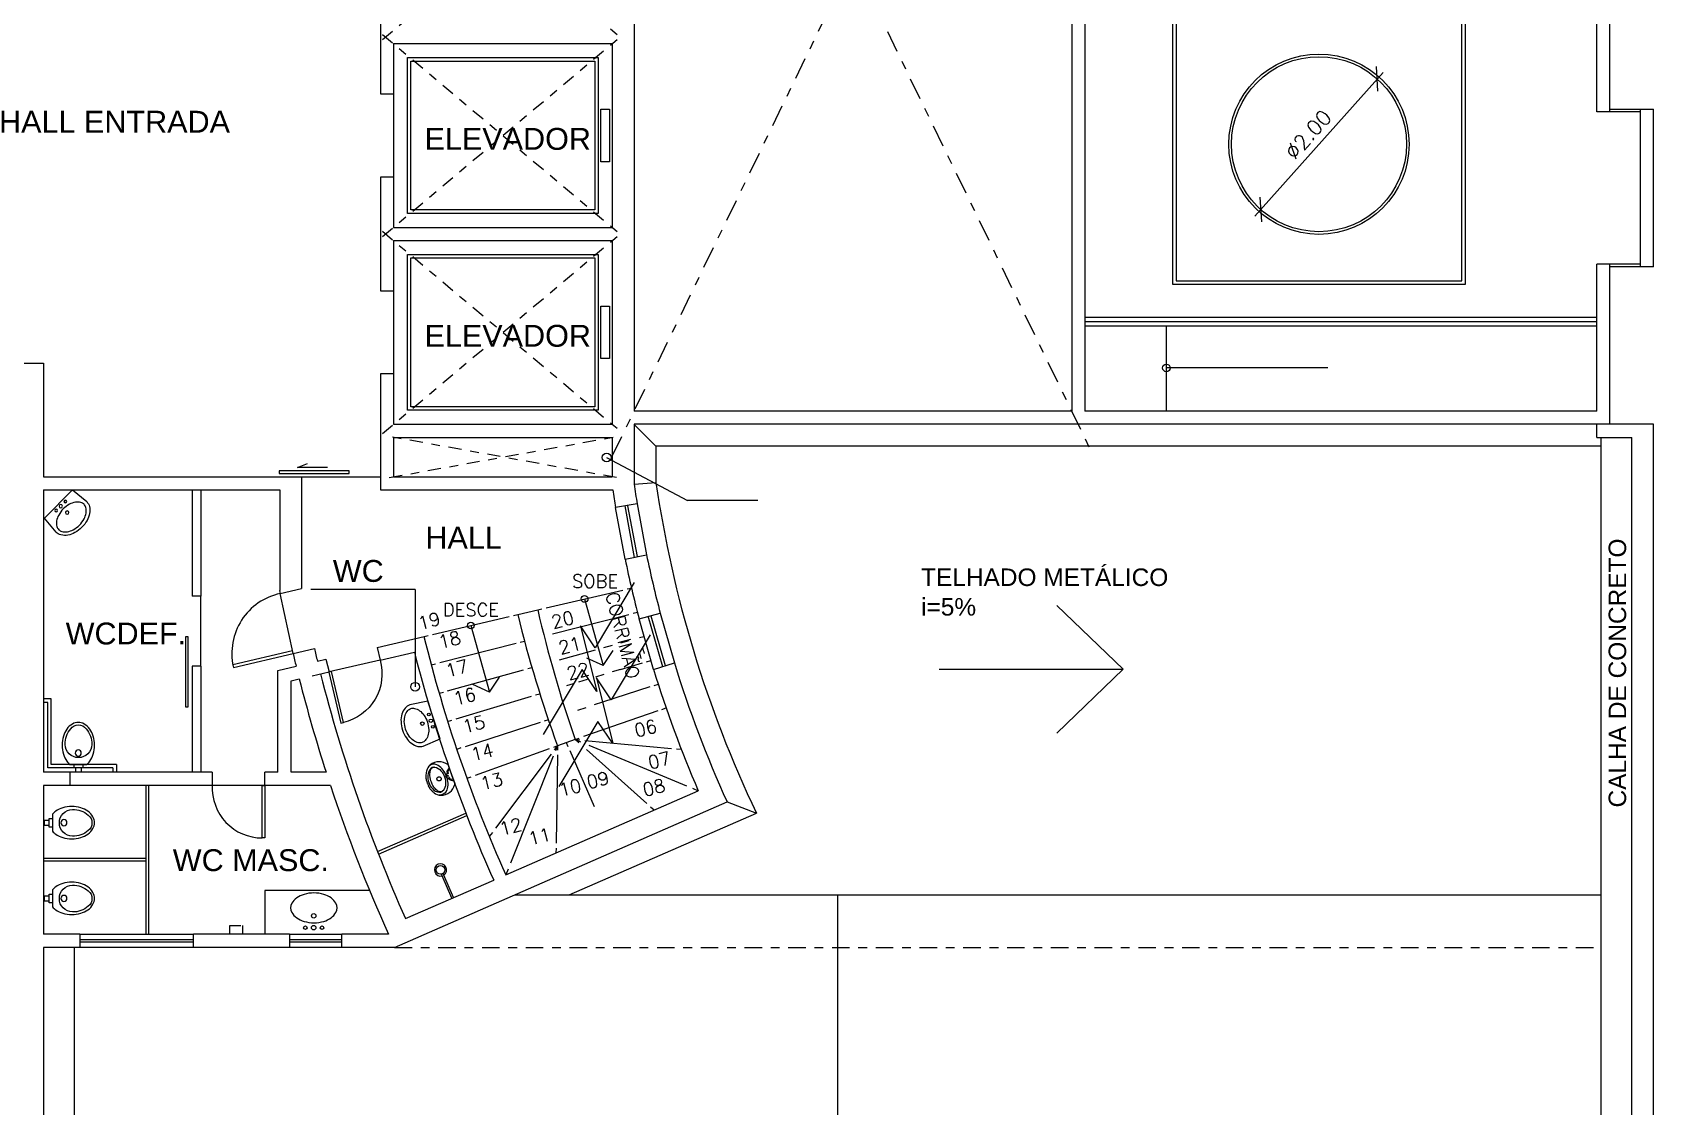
# Model space of a CAD drawing. Header units: millimetres. Extents: x -8 to 5830, y -596 to 3598.
# Drawn here: x 1715.56 to 1734.08, y 2500.48 to 2512.75 of the extents above; entities that cross this region are included whole.
import ezdxf

# ---------------------------------------------------------------- set-up
doc = ezdxf.new("R2010")
doc.units = ezdxf.units.MM
for name, pattern in [('CONTINU', [0]), ('DASHDOT', [1, 0.5, -0.25, 0, -0.25]), ('HIDDEN', [9.525, 6.35, -3.175])]:
    doc.linetypes.add(name, pattern=pattern)
doc.layers.get('0').update_dxf_attribs({"color": 9})
doc.styles.add('80X50', font='romans.shx')
doc.styles.add('ROMANS', font='romans')
doc.styles.get("Standard").update_dxf_attribs({"font": 'arial.ttf'})
doc.dimstyles.new('Fares Eng - 50', dxfattribs={"dimscale": 2, "dimtxt": 0.085, "dimasz": 0.1, "dimexe": 0.05, "dimexo": 0.05, "dimgap": 0.04, "dimtad": 1, "dimzin": 4, "dimdsep": 46, "dimtxsty": 'ROMANS', "dimblk1": 'OBLIQUE', "dimblk2": 'OBLIQUE', "dimsah": 1, "dimcen": 0.05, "dimdle": 0.05, "dimclrd": 8, "dimclre": 8, "dimclrt": 8, "dimaunit": 1, "dimadec": 0, "dimazin": 0, "dimtfac": 1, "dimtix": 1, "dimtmove": 2, "dimatfit": 0, "dimldrblk": 'OPEN90', "dimfxl": 1, "dimtolj": 1, "dimtzin": 0, "dimarcsym": 0})

# ---------------------------------------------------------------- blocks, each defined once
blk = doc.blocks.new('P60')
at = {"color": 252}
blk.add_lwpolyline([(-0.6, 0.06), (0, 0.06), (0, 0.03), (-0.6, 0.03)], close=True, dxfattribs=at)
at = {"color": 8}
blk.add_arc((-0.029, 0.06), 0.571, 87.1025, 180, dxfattribs=at)
blk = doc.blocks.new('Cuba-emp')
blk.add_lwpolyline([(0.21, 0.248), (0, 0.227), (0, -0.227), (0.21, -0.248, 0.137816), (0.271, -0.231, 0.107041), (0.329, -0.176, 0.080751), (0.364, -0.099, 0.068643), (0.378, -0.001, 0.068643), (0.364, 0.098, 0.080751), (0.329, 0.174, 0.107041), (0.271, 0.23, 0.115752), (0.21, 0.248)], format="xyb")
blk.add_lwpolyline([(0.21, 0.205, -0.131827), (0.25, 0.194, -0.106633), (0.297, 0.151, -0.083482), (0.328, 0.087, -0.072232), (0.341, 0, -0.072232), (0.328, -0.087, -0.083482), (0.297, -0.151, -0.106633), (0.25, -0.194, -0.131827), (0.21, -0.205, -0.131827), (0.17, -0.194, -0.106633), (0.123, -0.151, -0.083482), (0.092, -0.087, -0.072232), (0.079, 0, -0.072232), (0.092, 0.087, -0.083482), (0.123, 0.151, -0.106633), (0.17, 0.194, -0.131827)], format="xyb", close=True)
for centre, radius in [((0.037, -0.002), 0.0193), ((0.037, -0.002), 0.0193), ((0.036, 0.071), 0.0155), ((0.14, -0.001), 0.0198), ((0.036, -0.076), 0.0155)]:
    blk.add_circle(centre, radius)
blk = doc.blocks.new('MIC')
for p, q in [((0, 0), (0, 0.111)), ((0.294, 0.002), (0.294, 0)), ((0, -0.112), (0, 0)), ((0.294, 0), (0.294, -0.002))]:
    blk.add_line(p, q)
for points in [[(0, 0.053, -0.473116), (0.005, 0.056), (0.025, 0.051, -0.362542), (0.031, 0.043), (0.033, 0.028, 0.564769), (0.039, 0.023)], [(0.002, 0.08), (0.034, 0.057, -0.1805), (0.041, 0.045), (0.043, 0.032, 0.35029), (0.049, 0.026, -0.252034), (0.063, 0.019)], [(0.064, 0.016, -0.100603), (0.082, 0.1, -0.114611), (0.123, 0.161, -0.309836), (0.21, 0.175, -0.309836)], [(0.161, -0.146), (0.165, -0.147, 0.189039), (0.197, -0.145, 0.189014), (0.26, -0.08, 0.116802), (0.275, 0, 0.116802), (0.26, 0.08, 0.189014), (0.197, 0.145, 0.189039), (0.165, 0.147), (0.161, 0.146)], [(0, -0.053, 0.473116), (0.005, -0.056), (0.025, -0.052, 0.362542), (0.031, -0.043), (0.033, -0.029, -0.564769), (0.039, -0.023)], [(0.002, -0.081), (0.034, -0.057, 0.1805), (0.041, -0.046), (0.043, -0.032, -0.35029), (0.049, -0.026, 0.252034), (0.063, -0.02)], [(0.064, -0.016, 0.100603), (0.082, -0.1, 0.114611), (0.123, -0.161, 0.309836), (0.21, -0.175, 0.309836)]]:
    blk.add_lwpolyline(points, format="xyb")
blk.add_lwpolyline([(0.247, 0), (0.247, -0.008, -0.102017), (0.231, -0.09, -0.100634), (0.2, -0.137, -0.31043), (0.159, -0.144, -0.029837), (0.153, -0.143, -0.193887), (0.101, -0.08, -0.096635), (0.085, 0, -0.096635), (0.101, 0.08, -0.193887), (0.153, 0.142, -0.029837), (0.159, 0.144, -0.31043), (0.2, 0.137, -0.100634), (0.231, 0.09, -0.102017), (0.247, 0.008)], format="xyb", close=True)
blk.add_circle((0.046, 0), 0.0075)
at = {"linetype": 'DASHDOT'}
blk.add_circle((0.152, 0), 0.024, dxfattribs=at)
for centre, radius, start, end in [((0.138, 0.032), 0.161, 69.9635, 146.7254), ((0.014, 0.111), 0.0142, 142.0649, 179.055), ((0.046, 0), 0.024, 251.9674, 108.0326), ((0.139, 0.048), 0.146, 35.2589, 68.1534), ((0.035, -0.011), 0.264, 26.2626, 32.6613), ((-0.029, -0.043), 0.336, 21.0674, 26.2626), ((0.16, 0.03), 0.134, 1.8451, 21.0674), ((-0.722, 0.002), 1.016, 360, 1.8451), ((0.014, -0.111), 0.0142, 180.945, 217.9351), ((0.138, -0.032), 0.161, 213.2746, 290.0365), ((0.139, -0.048), 0.146, 291.8466, 324.7411), ((0.035, 0.011), 0.264, 327.3387, 333.7374), ((-0.029, 0.043), 0.336, 333.7374, 338.9326), ((0.16, -0.03), 0.134, 338.9326, 358.1549), ((-0.722, -0.002), 1.016, 358.1549, 360)]:
    blk.add_arc(centre, radius, start, end)
blk = doc.blocks.new('Chuveiro')
at = {"lineweight": -2}
for p, q in [((-0.28, 0), (-0.301, 0)), ((0, 0), (-0.28, 0)), ((-0.28, -0.02), (-0.301, -0.02)), ((0, -0.02), (-0.28, -0.02))]:
    blk.add_line(p, q, dxfattribs=at)
at = {"color": 8, "lineweight": -2}
blk.add_circle((-0.35, -0.01), 0.05, dxfattribs=at)
at = {"lineweight": -2}
blk.add_arc((-0.35, -0.01), 0.07, 8.2132, 351.7868, dxfattribs=at)
blk = doc.blocks.new('Vaso')
for points in [[(0.03, -0.05), (0.03, 0), (-0.03, 0), (-0.03, -0.05)], [(0.05, -0.09), (0.05, -0.05), (-0.05, -0.05), (-0.05, -0.09)]]:
    blk.add_lwpolyline(points)
for points in [[(0.183, -0.31, -0.071776), (0.168, -0.413, -0.083144), (0.129, -0.494, -0.106699), (0.065, -0.552, -0.132564), (-0.002, -0.57, -0.132564), (-0.069, -0.552, -0.106699), (-0.133, -0.494, -0.083144), (-0.172, -0.413, -0.071776), (-0.187, -0.31, -0.071776), (-0.172, -0.207, -0.083144), (-0.133, -0.126, -0.060171), (-0.1, -0.09), (0.096, -0.09, -0.060171), (0.129, -0.126, -0.083144), (0.168, -0.207, -0.071776)], [(-0.088, -0.497, 0.2474), (0, -0.541, 0.2474), (0.088, -0.497, 0.197858), (0.152, -0.318, 0.418329), (0, -0.168, 0.418329), (-0.152, -0.318, 0.197858)]]:
    blk.add_lwpolyline(points, format="xyb", close=True)
blk.add_circle((-0.002, -0.22), 0.0352)
blk = doc.blocks.new('_OBLIQUE')
at = {"color": 0, "linetype": 'ByBlock'}
blk.add_line((-0.5, -0.5), (0.5, 0.5), dxfattribs=at)
blk = doc.blocks.new('*D54')
at = {"color": 8, "linetype": 'CONTINU', "lineweight": -2, "transparency": 16777216}
blk.add_line((1729.527, 2510.651), (1730.992, 2512.293), dxfattribs=at)
at = {"layer": 'DEFPOINTS', "color": 0, "linetype": 'CONTINU', "transparency": 16777216}
for p in [(1730.925, 2512.218), (1729.593, 2510.726)]:
    blk.add_point(p, dxfattribs=at)
at = {"color": 8, "linetype": 'CONTINU', "lineweight": -2, "transparency": 16777216, "xscale": 0.2, "yscale": 0.2, "zscale": 0.2}
for p, rotation in [((1730.925, 2512.218), 48.24910647677747), ((1729.593, 2510.726), 228.2491064767775)]:
    blk.add_blockref('_OBLIQUE', p, dxfattribs=dict(at, rotation=rotation))
at = {"color": 8, "linetype": 'CONTINU', "lineweight": -2, "transparency": 16777216, "insert": (1730.136, 2511.582), "char_height": 0.17, "attachment_point": 5, "rotation": 48.2491, "style": 'ROMANS'}
blk.add_mtext('\\A1;∅2.00', dxfattribs=at)
blk = doc.blocks.new('_Open90')
at = {"color": 0, "linetype": 'ByBlock', "lineweight": -2}
for p, q in [((0, 0), (-1, 0)), ((-0.5, 0.5), (0, 0)), ((0, 0), (-0.5, -0.5))]:
    blk.add_line(p, q, dxfattribs=at)

msp = doc.modelspace()

# ---------------------------------------------------------------- linework, layer by layer
at = {"linetype": 'DASHDOT', "ltscale": 0.5}
for p, q in [((1722.183, 2507.907), (1727.683, 2519.237)), ((1722.183, 2519.237), (1727.684, 2507.905))]:
    msp.add_line(p, q, dxfattribs=at)
for p, q in [((1722.433, 2518.722), (1722.433, 2508.422)), ((1727.583, 2518.722), (1727.583, 2508.422)), ((1733.433, 2511.842), (1733.433, 2513.822)), ((1727.433, 2513.672), (1727.433, 2508.422)), ((1733.583, 2511.842), (1733.583, 2513.672)), ((1719.533, 2513.347), (1719.533, 2512.047)), ((1719.683, 2512.622), (1722.183, 2512.622)), ((1719.683, 2512.622), (1719.683, 2510.522)), ((1722.183, 2512.622), (1722.183, 2510.522)), ((1719.533, 2512.047), (1719.683, 2512.047)), ((1733.933, 2511.842), (1733.433, 2511.842)), ((1733.583, 2511.872), (1734.083, 2511.872)), ((1733.933, 2510.072), (1733.933, 2511.872)), ((1734.083, 2510.072), (1734.083, 2511.872)), ((1719.533, 2511.097), (1719.533, 2509.797)), ((1719.683, 2511.097), (1719.533, 2511.097)), ((1719.683, 2510.522), (1722.183, 2510.522)), ((1719.683, 2510.372), (1722.183, 2510.372)), ((1719.683, 2510.372), (1719.683, 2509.797)), ((1722.183, 2510.372), (1722.183, 2508.272)), ((1733.933, 2510.102), (1733.433, 2510.102)), ((1733.433, 2508.422), (1733.433, 2510.102)), ((1733.583, 2508.272), (1733.583, 2510.102)), ((1734.083, 2510.072), (1733.583, 2510.072)), ((1719.533, 2509.797), (1719.683, 2509.797)), ((1715.233, 2508.972), (1715.683, 2508.972)), ((1715.683, 2508.972), (1715.683, 2507.672)), ((1719.533, 2508.847), (1719.533, 2507.522)), ((1719.683, 2508.847), (1719.533, 2508.847)), ((1719.683, 2508.847), (1719.683, 2508.272)), ((1727.433, 2508.422), (1722.433, 2508.422)), ((1733.433, 2508.422), (1727.583, 2508.422)), ((1719.683, 2508.272), (1722.183, 2508.272)), ((1722.433, 2508.272), (1722.433, 2507.588)), ((1734.083, 2508.272), (1722.433, 2508.272)), ((1733.433, 2508.122), (1733.433, 2508.272)), ((1734.083, 2482.272), (1734.083, 2508.272)), ((1719.683, 2508.122), (1722.183, 2508.122)), ((1719.683, 2508.122), (1719.683, 2507.672)), ((1722.183, 2508.122), (1722.183, 2507.672)), ((1733.483, 2508.022), (1722.683, 2508.022)), ((1722.683, 2508.022), (1722.683, 2507.606)), ((1733.433, 2508.122), (1733.833, 2508.122)), ((1733.483, 2482.522), (1733.483, 2508.122)), ((1733.833, 2482.522), (1733.833, 2508.122)), ((1715.683, 2507.672), (1718.633, 2507.672)), ((1718.633, 2507.672), (1718.633, 2506.395)), ((1719.683, 2507.672), (1722.183, 2507.672)), ((1715.683, 2507.522), (1718.383, 2507.522)), ((1715.683, 2507.522), (1715.683, 2504.295)), ((1717.383, 2507.522), (1717.383, 2506.308)), ((1717.483, 2507.522), (1717.483, 2506.308)), ((1718.383, 2507.522), (1718.383, 2506.371)), ((1719.533, 2507.522), (1722.19, 2507.522)), ((1722.467, 2507.361), (1722.221, 2507.321)), ((1722.33, 2506.73), (1722.574, 2506.781)), ((1717.483, 2506.308), (1717.383, 2506.308)), ((1718.389, 2506.338), (1718.633, 2506.395)), ((1721.103, 2506.098), (1721.331, 2506.151)), ((1721.867, 2506.276), (1722.078, 2505.514)), ((1722.489, 2506.049), (1722.731, 2506.112)), ((1720.567, 2505.973), (1720.779, 2505.211)), ((1719.496, 2505.723), (1720.032, 2505.848)), ((1718.536, 2505.654), (1718.78, 2505.711)), ((1718.814, 2505.564), (1718.912, 2505.587)), ((1718.912, 2505.587), (1718.948, 2505.442)), ((1719.496, 2505.723), (1719.532, 2505.578)), ((1719.532, 2505.578), (1719.922, 2505.669)), ((1722.078, 2505.514), (1721.891, 2505.601)), ((1722.078, 2505.514), (1722.194, 2505.686)), ((1722.654, 2505.471), (1722.893, 2505.545)), ((1717.383, 2505.508), (1717.383, 2504.295)), ((1717.483, 2505.508), (1717.383, 2505.508)), ((1717.483, 2505.508), (1717.483, 2504.295)), ((1718.363, 2505.459), (1718.571, 2505.508)), ((1718.363, 2504.295), (1718.363, 2505.459)), ((1718.513, 2505.34), (1718.607, 2505.362)), ((1718.753, 2505.396), (1718.948, 2505.442)), ((1720.779, 2505.211), (1720.895, 2505.383)), ((1718.513, 2504.295), (1718.513, 2505.34)), ((1720.779, 2505.211), (1720.591, 2505.298)), ((1715.773, 2505.133), (1715.683, 2505.133)), ((1715.733, 2505.093), (1715.683, 2505.093)), ((1715.733, 2504.345), (1715.733, 2505.093)), ((1715.773, 2504.385), (1715.773, 2505.133)), ((1721.759, 2504.67), (1721.557, 2504.597)), ((1717.613, 2504.295), (1715.683, 2504.295)), ((1716.477, 2504.345), (1715.733, 2504.345)), ((1716.517, 2504.385), (1715.773, 2504.385)), ((1715.983, 2504.295), (1715.983, 2504.145)), ((1716.477, 2504.345), (1716.477, 2504.295)), ((1716.517, 2504.385), (1716.517, 2504.295)), ((1717.613, 2504.295), (1717.613, 2504.145)), ((1718.363, 2504.295), (1718.213, 2504.295)), ((1718.213, 2504.145), (1718.213, 2504.295)), ((1718.913, 2504.295), (1718.513, 2504.295)), ((1717.613, 2504.145), (1715.683, 2504.145)), ((1715.683, 2504.145), (1715.683, 2502.445)), ((1716.853, 2504.145), (1716.853, 2502.445)), ((1716.883, 2504.145), (1716.883, 2502.445)), ((1718.963, 2504.145), (1718.213, 2504.145)), ((1720.966, 2503.123), (1723.165, 2504.084)), ((1719.695, 2502.295), (1723.495, 2503.956)), ((1719.501, 2503.389), (1720.51, 2503.83)), ((1719.512, 2503.361), (1720.52, 2503.802)), ((1721.692, 2502.895), (1723.83, 2503.829)), ((1716.853, 2503.31), (1715.683, 2503.31)), ((1716.853, 2503.28), (1715.683, 2503.28)), ((1719.821, 2502.623), (1720.829, 2503.063)), ((1719.41, 2502.945), (1718.213, 2502.945)), ((1716.098, 2502.445), (1715.683, 2502.445)), ((1716.098, 2502.445), (1716.098, 2502.295)), ((1717.398, 2502.295), (1717.398, 2502.445)), ((1718.494, 2502.445), (1717.398, 2502.445)), ((1718.494, 2502.445), (1718.494, 2502.295)), ((1719.626, 2502.445), (1719.094, 2502.445)), ((1719.094, 2502.295), (1719.094, 2502.445)), ((1715.683, 2502.295), (1715.683, 2495.522)), ((1716.098, 2502.295), (1715.683, 2502.295)), ((1718.494, 2502.295), (1717.398, 2502.295)), ((1719.695, 2502.295), (1719.094, 2502.295))]:
    msp.add_line(p, q)
at = {"linetype": 'CONTINU', "lineweight": -2}
for p, q in [((1728.586, 2517.772), (1728.586, 2509.872)), ((1719.683, 2509.797), (1719.683, 2508.847)), ((1727.583, 2509.497), (1733.433, 2509.497)), ((1727.583, 2509.447), (1733.433, 2509.447)), ((1727.583, 2509.397), (1733.433, 2509.397)), ((1728.515, 2508.422), (1728.515, 2509.397)), ((1730.361, 2508.916), (1728.515, 2508.916)), ((1718.586, 2507.778), (1718.702, 2507.822)), ((1718.93, 2507.778), (1718.586, 2507.778)), ((1722.119, 2507.893), (1723.042, 2507.401)), ((1718.633, 2507.672), (1719.533, 2507.672)), ((1717.483, 2505.508), (1717.483, 2506.308)), ((1718.213, 2504.145), (1717.613, 2504.145)), ((1718.213, 2502.945), (1718.213, 2502.445))]:
    msp.add_line(p, q, dxfattribs=at)
at = {"linetype": 'DASHDOT', "ltscale": 0.3}
for p, q in [((1719.558, 2514.977), (1722.308, 2512.667)), ((1719.558, 2512.667), (1722.308, 2514.977)), ((1719.558, 2512.727), (1722.308, 2510.417)), ((1719.558, 2510.417), (1722.308, 2512.727)), ((1719.558, 2510.477), (1722.308, 2508.167)), ((1719.558, 2508.167), (1722.308, 2510.477)), ((1719.634, 2507.663), (1722.232, 2508.131)), ((1722.232, 2507.663), (1719.634, 2508.131))]:
    msp.add_line(p, q, dxfattribs=at)
at = {"linetype": 'CONTINU'}
for p, q in [((1722.683, 2508.022), (1722.434, 2508.27)), ((1722.433, 2507.588), (1722.683, 2507.606)), ((1723.847, 2507.401), (1723.042, 2507.401)), ((1722.33, 2506.73), (1722.221, 2507.321)), ((1722.438, 2506.75), (1722.329, 2507.341)), ((1722.359, 2507.341), (1722.466, 2506.761)), ((1722.467, 2507.361), (1722.574, 2506.781)), ((1718.536, 2505.654), (1718.389, 2506.338)), ((1719.93, 2506.384), (1718.74, 2506.384)), ((1719.93, 2506.384), (1719.93, 2505.273)), ((1721.428, 2506.174), (1722.305, 2506.378)), ((1722.354, 2506.39), (1722.402, 2506.401)), ((1721.054, 2506.087), (1721.103, 2506.098)), ((1721.331, 2506.151), (1721.38, 2506.163)), ((1721.501, 2505.877), (1722.373, 2506.099)), ((1722.421, 2506.112), (1722.47, 2506.124)), ((1722.731, 2506.112), (1722.893, 2505.545)), ((1728.021, 2505.472), (1727.264, 2506.201)), ((1720.129, 2505.871), (1721.005, 2506.075)), ((1722.654, 2505.471), (1722.489, 2506.049)), ((1722.76, 2505.502), (1722.595, 2506.079)), ((1722.625, 2506.082), (1722.787, 2505.515)), ((1720.032, 2505.848), (1720.08, 2505.86)), ((1720.212, 2505.548), (1721.084, 2505.77)), ((1721.132, 2505.783), (1721.181, 2505.795)), ((1722.495, 2505.835), (1722.543, 2505.848)), ((1719.532, 2505.578), (1718.948, 2505.442)), ((1721.58, 2505.58), (1721.895, 2505.668)), ((1722.278, 2505.47), (1722.527, 2505.545)), ((1722.575, 2505.559), (1722.623, 2505.573)), ((1720.115, 2505.523), (1720.163, 2505.535)), ((1720.302, 2505.226), (1721.169, 2505.466)), ((1721.217, 2505.48), (1721.265, 2505.493)), ((1725.917, 2505.472), (1728.021, 2505.472)), ((1728.021, 2505.472), (1727.264, 2504.744)), ((1720.205, 2505.199), (1720.254, 2505.212)), ((1721.308, 2505.179), (1721.356, 2505.193)), ((1721.665, 2505.286), (1721.742, 2505.309)), ((1722.613, 2505.27), (1722.072, 2505.095)), ((1722.708, 2505.3), (1722.66, 2505.285)), ((1720.398, 2504.906), (1721.26, 2505.164)), ((1722.704, 2504.997), (1721.853, 2504.703)), ((1722.751, 2505.014), (1722.798, 2505.03)), ((1720.302, 2504.877), (1720.35, 2504.891)), ((1721.358, 2504.865), (1720.501, 2504.588)), ((1721.453, 2504.895), (1721.406, 2504.88)), ((1721.658, 2504.634), (1721.677, 2504.589)), ((1721.759, 2504.67), (1721.806, 2504.686)), ((1721.759, 2504.67), (1721.821, 2504.644)), ((1721.759, 2504.67), (1721.813, 2504.665)), ((1721.759, 2504.67), (1721.801, 2504.632)), ((1721.868, 2504.66), (1722.86, 2504.568)), ((1720.454, 2504.573), (1720.406, 2504.557)), ((1721.463, 2504.563), (1720.616, 2504.258)), ((1721.485, 2504.502), (1720.848, 2503.655)), ((1721.509, 2504.478), (1721.019, 2503.256)), ((1721.557, 2504.597), (1721.51, 2504.58)), ((1721.557, 2504.597), (1721.521, 2504.55)), ((1721.557, 2504.597), (1721.534, 2504.539)), ((1721.556, 2504.494), (1721.542, 2503.484)), ((1721.557, 2504.597), (1721.556, 2504.547)), ((1721.698, 2504.543), (1721.977, 2503.904)), ((1721.887, 2504.556), (1722.58, 2503.938)), ((1721.916, 2504.604), (1723.033, 2504.139)), ((1722.916, 2504.563), (1722.971, 2504.558)), ((1720.569, 2504.241), (1720.522, 2504.224)), ((1723.099, 2504.112), (1723.165, 2504.084)), ((1722.621, 2503.901), (1722.662, 2503.865)), ((1723.495, 2503.956), (1723.83, 2503.829)), ((1720.813, 2503.608), (1720.778, 2503.562)), ((1721.541, 2503.429), (1721.54, 2503.374)), ((1720.993, 2503.189), (1720.966, 2503.123)), ((1721.068, 2502.895), (1733.483, 2502.895)), ((1724.758, 2502.895), (1724.758, 2482.522)), ((1716.098, 2502.445), (1717.398, 2502.445)), ((1718.494, 2502.445), (1719.094, 2502.445)), ((1716.033, 2502.295), (1716.033, 2487.272)), ((1716.098, 2502.385), (1717.398, 2502.385)), ((1717.398, 2502.355), (1716.098, 2502.355)), ((1717.398, 2502.295), (1716.098, 2502.295)), ((1718.494, 2502.385), (1719.094, 2502.385)), ((1719.094, 2502.355), (1718.494, 2502.355)), ((1719.094, 2502.295), (1718.494, 2502.295))]:
    msp.add_line(p, q, dxfattribs=at)
at = {"linetype": 'DASHDOT', "ltscale": 0.2}
for p, q in [((1721.895, 2505.668), (1722.447, 2505.821)), ((1722.278, 2505.47), (1721.742, 2505.309)), ((1722.072, 2505.095), (1721.756, 2504.993))]:
    msp.add_line(p, q, dxfattribs=at)
at = {"linetype": 'HIDDEN', "ltscale": 0.02}
for p, q in [((1717.813, 2502.445), (1717.813, 2502.545)), ((1717.813, 2502.545), (1717.963, 2502.545)), ((1717.963, 2502.445), (1717.963, 2502.545))]:
    msp.add_line(p, q, dxfattribs=at)
at = {"linetype": 'DASHDOT', "ltscale": 0.4}
msp.add_line((1719.695, 2502.295), (1733.483, 2502.295), dxfattribs=at)
at = {"linetype": 'CONTINU', "lineweight": -2}
msp.add_lwpolyline([(1728.586, 2509.872), (1731.933, 2509.872), (1731.933, 2517.722)], dxfattribs=at)
for points in [[(1728.626, 2509.912), (1731.893, 2509.912), (1731.893, 2512.982), (1728.626, 2512.982)], [(1718.378, 2507.709), (1719.178, 2507.709), (1719.178, 2507.739), (1718.378, 2507.739)], [(1717.336, 2505.042), (1717.336, 2505.842), (1717.306, 2505.842), (1717.306, 2505.042)]]:
    msp.add_lwpolyline(points, close=True, dxfattribs=at)
for points in [[(1719.843, 2512.462), (1722.023, 2512.462), (1722.023, 2510.682), (1719.843, 2510.682)], [(1719.883, 2512.422), (1721.983, 2512.422), (1721.983, 2510.722), (1719.883, 2510.722)], [(1722.053, 2511.872), (1722.153, 2511.872), (1722.153, 2511.272), (1722.053, 2511.272)], [(1719.843, 2510.212), (1722.023, 2510.212), (1722.023, 2508.432), (1719.843, 2508.432)], [(1719.883, 2510.172), (1721.983, 2510.172), (1721.983, 2508.472), (1719.883, 2508.472)], [(1722.053, 2509.622), (1722.153, 2509.622), (1722.153, 2509.022), (1722.053, 2509.022)]]:
    msp.add_lwpolyline(points, close=True)
for points in [[(1722.435, 2506.462), (1721.989, 2505.719), (1721.82, 2505.969), (1722.007, 2505.22), (1721.838, 2505.469), (1721.392, 2504.726)], [(1722.617, 2505.867), (1722.171, 2505.125), (1722.002, 2505.374), (1722.189, 2504.625), (1722.02, 2504.874), (1721.574, 2504.131)]]:
    msp.add_lwpolyline(points)
at = {"linetype": 'CONTINU'}
msp.add_lwpolyline([(1718.536, 2505.654), (1718.529, 2505.683), (1717.847, 2505.522), (1717.854, 2505.493)], close=True, dxfattribs=at)
msp.add_lwpolyline([(1719.026, 2502.798, 0.106633), (1718.971, 2502.859, 0.083482), (1718.887, 2502.9, 0.145222), (1718.661, 2502.9, 0.083482), (1718.577, 2502.859, 0.106633), (1718.522, 2502.798, 0.268318), (1718.522, 2502.694, 0.106633), (1718.577, 2502.633, 0.083482), (1718.661, 2502.592, 0.145222), (1718.887, 2502.592, 0.083482), (1718.971, 2502.633, 0.106633), (1719.026, 2502.694, 0.268318), (1719.026, 2502.798)], format="xyb")
at = {"linetype": 'CONTINU', "lineweight": -2}
for centre, radius in [((1730.259, 2511.472), 1.03), ((1730.259, 2511.472), 1), ((1728.515, 2508.916), 0.0431)]:
    msp.add_circle(centre, radius, dxfattribs=at)
for centre, radius in [((1722.119, 2507.893), 0.05), ((1721.867, 2506.276), 0.0387), ((1720.567, 2505.973), 0.0387), ((1718.772, 2502.655), 0.0257), ((1718.676, 2502.519), 0.0201), ((1718.771, 2502.52), 0.0251), ((1718.866, 2502.519), 0.0201)]:
    msp.add_circle(centre, radius)
at = {"linetype": 'CONTINU'}
msp.add_circle((1719.93, 2505.273), 0.0498, dxfattribs=at)
for centre, radius, start, end in [((1735.766, 2509.518), 13.472, 188.2347, 189.2127), ((1735.766, 2509.518), 13.222, 188.3124, 205.4814), ((1735.766, 2509.518), 13.722, 188.3622, 189.2127), ((1735.766, 2509.518), 13.722, 191.7188, 194.6428), ((1735.766, 2509.518), 13.472, 191.7188, 194.6428), ((1735.645, 2509.68), 17.577, 190.8515, 190.9598), ((1735.645, 2509.68), 14.977, 193.836, 199.8374), ((1735.766, 2509.518), 14.822, 193.1266, 199.0892), ((1735.645, 2509.68), 16.077, 193.7875, 204.0684), ((1735.645, 2509.68), 17.577, 193.2421, 193.7311), ((1735.645, 2509.68), 17.327, 193.2438, 193.7398), ((1735.645, 2509.68), 16.227, 194.3111, 204.0641), ((1735.766, 2509.518), 13.472, 197.1489, 204.3831), ((1735.645, 2509.68), 17.577, 194.2201, 197.8403), ((1735.645, 2509.68), 17.327, 194.2359, 204.0351), ((1735.766, 2509.518), 13.722, 197.1489, 203.3251), ((1735.645, 2509.68), 17.577, 198.3547, 204.3064)]:
    msp.add_arc(centre, radius, start, end)
for centre, radius, start, end in [((1718.536, 2505.654), 0.7, 102.101, 192.2171), ((1735.766, 2509.518), 13.822, 196.2036, 196.4834), ((1735.766, 2509.518), 13.772, 196.0106, 196.2923)]:
    msp.add_arc(centre, radius, start, end, dxfattribs=at)

# ---------------------------------------------------------------- block references
at = {"xscale": -1}
for name, p, rotation in [('Cuba-emp', (1715.854, 2507.361), 134.9999999999999), ('P60', (1718.916, 2505.434), 283.1265825310625), ('Vaso', (1716.083, 2504.295), 180), ('Vaso', (1715.697, 2503.717), 90), ('Vaso', (1715.697, 2502.852), 90)]:
    msp.add_blockref(name, p, dxfattribs=dict(at, rotation=rotation))
for name, p, rotation in [('Cuba-emp', (1720.146, 2504.894), 198.0890114884984), ('MIC', (1720.347, 2504.27), 199.3160063915978), ('P60', (1718.243, 2504.145), 90.00000000000398), ('Chuveiro', (1720.37, 2502.863), 293.6073275904358)]:
    msp.add_blockref(name, p, dxfattribs=dict(rotation=rotation))

# ---------------------------------------------------------------- texts
for s, height, p in [('HALL ENTRADA', 0.25, (1715.176, 2511.604)), ('ELEVADOR', 0.25, (1720.038, 2511.408)), ('ELEVADOR', 0.25, (1720.038, 2509.158)), ('HALL', 0.25, (1720.048, 2506.851)), ('WC', 0.25, (1718.99, 2506.471)), ('TELHADO METÁLICO', 0.2, (1725.712, 2506.424)), ('i=5%', 0.2, (1725.712, 2506.086)), ('WCDEF.', 0.25, (1715.937, 2505.756)), ('WC MASC.', 0.25, (1717.161, 2503.166))]:
    msp.add_text(s, height=height).set_placement(p)
msp.add_text('CALHA DE CONCRETO', height=0.2, rotation=90).set_placement((1733.769, 2503.893))
at = {"style": '80X50'}
for s, p in [('SOBE', (1721.723, 2506.404)), ('DESCE', (1720.247, 2506.078))]:
    msp.add_text(s, height=0.15, dxfattribs=at).set_placement(p)
for s, rotation, p in [('CORRIMÃO', 284.3197, (1722.105, 2506.33)), ('19', 14.3197, (1719.984, 2505.921)), ('20', 14.3197, (1721.51, 2505.935)), ('18', 14.3197, (1720.218, 2505.705)), ('21', 14.3197, (1721.592, 2505.639)), ('17', 14.3197, (1720.301, 2505.38)), ('22', 14.3197, (1721.686, 2505.347)), ('16', 14.3197, (1720.391, 2505.058)), ('15', 14.3197, (1720.495, 2504.741)), ('06', 14.3197, (1722.458, 2504.694)), ('14', 14.3197, (1720.591, 2504.421)), ('07', 14.3197, (1722.615, 2504.328)), ('13', 14.3197, (1720.698, 2504.088)), ('09', 14.3197, (1721.913, 2504.103)), ('10', 14.3197, (1721.594, 2504.016)), ('08', 14.3197, (1722.553, 2504.016)), ('12', 14.3197, (1720.916, 2503.571)), ('11', 14.3197, (1721.245, 2503.459))]:
    msp.add_text(s, height=0.15, rotation=rotation, dxfattribs=at).set_placement(p)

# ---------------------------------------------------------------- dimensions: what is measured, and where the dimension line sits
at = {"linetype": 'CONTINU', "lineweight": -2}
dim = msp.add_diameter_dim_2p(p1=(1729.593, 2510.726), p2=(1730.925, 2512.218), dimstyle='Fares Eng - 50', dxfattribs=at)
dim.commit()
dim.dimension.update_dxf_attribs({"geometry": '*D54', "text_midpoint": (1730.136, 2511.582)})

doc.saveas('drawing.dxf')
